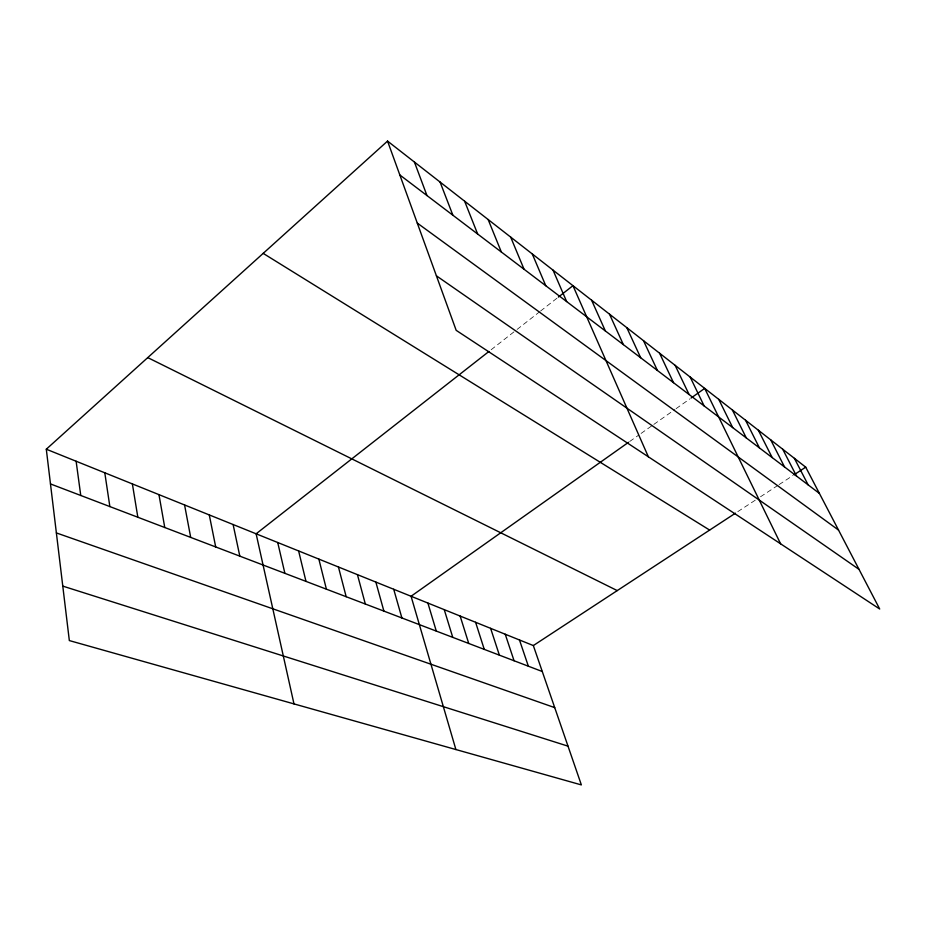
<?xml version="1.0" encoding="UTF-8"?>
<svg xmlns="http://www.w3.org/2000/svg" width="926" height="926" viewBox="0 0 926 926"><rect width="100%" height="100%" fill="white"/><g stroke="black" fill="none" stroke-linecap="round" stroke-linejoin="round"><path stroke-width="0.69" stroke-dasharray="4.63 3.47" d="M491.15 349.739L515.967 330.304M517.102 329.413L539.441 311.923M540.541 311.055L557.232 297.987M629.668 441.505L638.801 435.046M641.081 433.426L652.68 425.219M653.837 424.397L674.915 409.477M676.096 408.644L689.963 398.828M737.802 511.627L755.685 499.924M760.489 496.776L777.944 485.34M779.09 484.599L792.934 475.524"/><path stroke-width="1.39" d="M46.3 449.214L533.33 645.561L581.366 784.912L69.334 640.572L46.3 449.214L387.543 141.088L805.713 467.155L879.7 609.019L456.182 330.339L387.543 141.088M488.916 351.486L256.12 533.804L293.982 703.899M558.355 297.107L572.962 285.671L648.362 456.796M628.523 442.315L411.063 596.263L455.893 749.539M691.097 398.018L704.698 388.388L780.618 543.817M533.33 645.561L735.441 513.178M794.091 474.772L805.713 467.155M62.783 586.112L567.997 746.159M56.382 532.925L554.72 707.626M50.479 483.928L542.277 671.512M147.755 357.61L617.248 590.591M263.181 253.377L709.64 530.077M436.412 275.821L859.015 569.363M417.29 223.085L838.539 530.089M399.824 174.956L819.417 493.431M794.392 458.335L808.143 484.877M782.736 449.237L796.522 476.057M770.721 439.873L784.542 466.959M758.336 430.208L772.191 457.583M745.557 420.254L759.447 447.918M732.373 409.975L746.287 437.929M718.761 399.361L732.697 427.604M690.171 377.056L704.119 405.912M675.135 365.342L689.083 394.499M659.59 353.211L673.515 382.693M643.489 340.664L657.402 370.458M626.809 327.654L640.688 357.772M609.516 314.169L623.348 344.611M591.587 300.186L605.361 330.952M553.03 270.126L566.643 301.563M532.276 253.944L545.773 285.729M510.666 237.091L524.035 269.223M488.141 219.52L501.348 252.011M464.62 201.185L477.654 234.023M440.07 182.04L452.883 215.226M414.408 162.027L426.979 195.56M519.474 639.97L528.364 666.211M505.237 634.229L514.069 660.759M490.618 628.337L499.38 655.157M475.594 622.284L484.275 649.392M460.141 616.056L468.741 643.466M444.248 609.644L452.756 637.366M427.893 603.046L436.296 631.092M393.712 589.272L401.896 617.966M375.852 582.072L383.896 611.102M357.436 574.641L365.33 604.018M338.441 566.99L346.174 596.714M318.845 559.084L326.403 589.179M298.612 550.935L305.985 581.389M277.719 542.509L284.884 573.344M233.109 524.521L239.811 556.144M209.276 514.914L215.7 546.953M184.575 504.959L190.698 537.416M158.959 494.634L164.77 527.519M132.383 483.916L137.835 517.252M104.788 472.792L109.858 506.58M76.117 461.229L80.759 495.479"/></g></svg>
